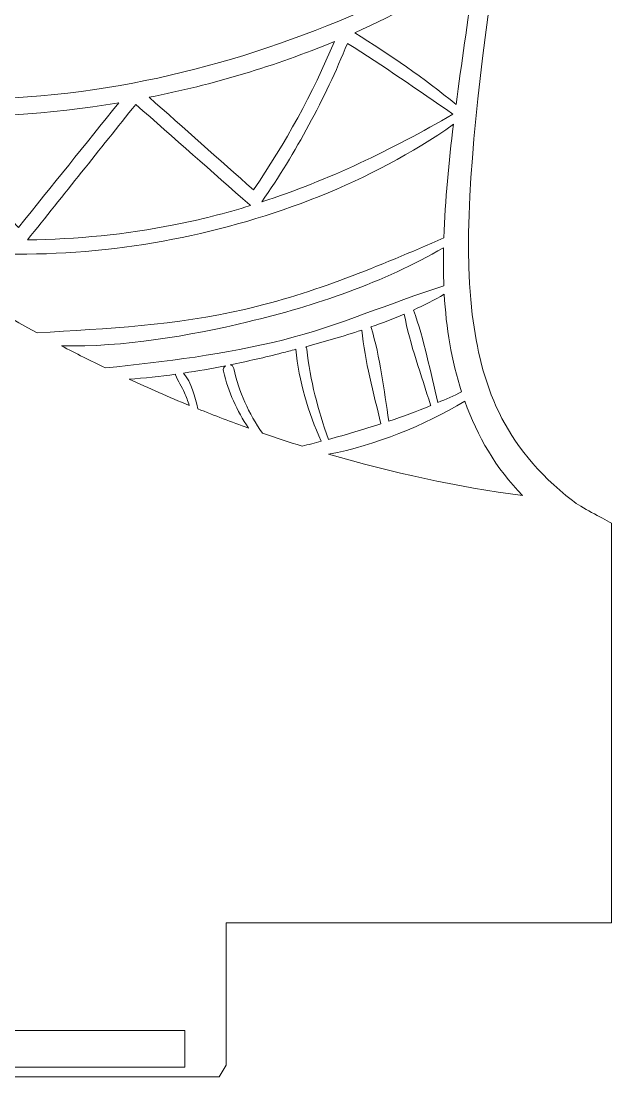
# Model space of a CAD drawing. Header units: millimetres. Extents: x -53 to 48, y -64 to 71.
# Drawn here: x 28.05 to 48.14, y -64.1 to -28.75 of the extents above; entities that cross this region are included whole.
import ezdxf

# ---------------------------------------------------------------- set-up
doc = ezdxf.new("R2010")
doc.units = ezdxf.units.MM
doc.header["$MEASUREMENT"] = 0
doc.layers.add('layer 1', color=7, linetype='Continuous')

msp = doc.modelspace()

# ---------------------------------------------------------------- linework, layer by layer
at = {"layer": 'layer 1', "color": 242, "lineweight": 9}
msp.add_open_spline([(46.5113, -44.8028), (44.1449, -42.9629), (43.4464, -40.8523), (43.1604, -38.5693), (43.1604, -38.5693), (42.4989, -33.2893), (44.6385, -24.0099), (44.8469, -18.4252), (44.8469, -18.4252), (45.1039, -11.5307), (43.901, -3.7187), (39.4432, 1.8081), (39.4432, 1.8081), (39.5064, 1.9143), (39.5792, 2.0392), (39.665, 2.1865), (39.665, 2.1865), (40.1189, 2.9646), (40.1592, 3.0901), (40.1806, 3.1572), (40.1806, 3.1572), (40.6076, 4.4876), (40.2937, 5.743), (39.8275, 6.7135), (39.8275, 6.7135), (40.3498, 6.6049), (40.8691, 6.549), (41.3689, 6.549), (41.3689, 6.549), (41.3689, 6.549), (41.3691, 6.549), (41.3691, 6.549), (41.3691, 6.549), (43.3521, 6.549), (44.9009, 7.425), (45.7298, 9.0158), (45.7298, 9.0158), (46.8792, 11.2248), (45.8813, 13.6782), (44.1247, 15.36), (44.1247, 15.36), (45.2006, 15.5268), (46.3294, 15.9521), (47.0629, 17.0059), (47.0629, 17.0059), (48.1361, 18.5466), (48.0475, 20.6787), (46.9249, 22.2401), (46.9249, 22.2401), (46.8881, 22.3555), (46.7631, 22.489), (46.4415, 22.811), (46.4415, 22.811), (46.4364, 22.816), (46.3458, 22.9065), (46.3057, 22.9463), (46.3057, 22.9463), (46.3057, 22.9463), (46.3035, 22.9441), (46.3035, 22.9441), (46.3035, 22.9441), (46.2988, 22.9484), (46.2942, 22.9528), (46.2895, 22.9571), (46.2895, 22.9571), (46.2895, 22.9571), (46.2923, 22.9599), (46.2923, 22.9599), (46.2923, 22.9599), (46.2923, 22.9599), (46.1222, 23.1297), (46.1222, 23.1297), (46.1222, 23.1297), (46.1222, 23.1297), (46.0902, 23.1297), (46.0902, 23.1297), (46.0902, 23.1297), (45.8821, 23.2995), (45.6581, 23.452), (45.4185, 23.587), (45.4185, 23.587), (46.7663, 24.4276), (47.697, 25.878), (47.2062, 27.5416), (47.2062, 27.5416), (46.7483, 29.0937), (45.2362, 30.1626), (43.6404, 30.6948), (43.6404, 30.6948), (44.2896, 31.2713), (44.7564, 32.0121), (44.9742, 32.8382), (44.9742, 32.8382), (45.2704, 33.9619), (45.0592, 35.1173), (44.3801, 36.0915), (44.3801, 36.0915), (43.6641, 37.1181), (42.576, 37.6384), (41.1457, 37.6384), (41.1457, 37.6384), (40.8816, 37.6384), (40.6048, 37.6202), (40.3164, 37.5838), (40.3164, 37.5838), (41.1372, 39.2085), (40.8861, 41.071), (39.5499, 42.387), (39.5499, 42.387), (38.6922, 43.2319), (37.6, 43.6784), (36.391, 43.6784), (36.391, 43.6784), (35.5846, 43.6784), (34.761, 43.4686), (34.0098, 43.0835), (34.0098, 43.0835), (34.1088, 44.5885), (33.5462, 45.9056), (32.4601, 46.7205), (32.4601, 46.7205), (35.0399, 47.9531), (37.2806, 50.8837), (39.1334, 55.4559), (39.1334, 55.4559), (40.534, 58.9116), (41.0472, 62.3112), (41.0214, 65.9987), (41.0214, 65.9987), (40.9842, 71.2974), (37.6164, 66.7613), (35.8871, 65.2362), (35.8871, 65.2362), (35.3505, 64.7635), (34.7337, 64.311), (34.053, 63.8913), (34.053, 63.8913), (32.468, 62.9082), (30.6573, 62.2149), (29.0957, 61.6663), (29.0957, 61.6663), (26.0041, 60.5825), (22.8255, 59.7773), (19.6893, 58.8369), (19.6893, 58.8369), (19.6893, 58.8369), (19.6102, 58.8132), (19.6102, 58.8132), (19.6102, 58.8132), (14.9798, 57.4252), (10.2097, 55.9958), (6.496, 52.8804), (6.496, 52.8804), (4.8597, 61.2468), (-6.5159, 65.8151), (-14.2629, 54.9265), (-14.2629, 54.9265), (-14.4116, 55.0319), (-14.5921, 55.1544), (-14.8221, 55.28), (-14.8221, 55.28), (-15.815, 55.8298), (-16.9245, 56.335), (-18.3143, 56.8696), (-18.3143, 56.8696), (-20.191, 57.5916), (-22.1444, 58.1671), (-24.0334, 58.724), (-24.0334, 58.724), (-24.4908, 58.8588), (-24.9489, 58.9936), (-25.4068, 59.131), (-25.4068, 59.131), (-26.3173, 59.4037), (-27.2475, 59.6682), (-28.147, 59.924), (-28.147, 59.924), (-30.1278, 60.4874), (-32.176, 61.0698), (-34.1396, 61.7773), (-34.1396, 61.7773), (-35.6789, 62.3319), (-37.3079, 62.972), (-38.7904, 63.8919), (-38.7904, 63.8919), (-40.8923, 65.1888), (-42.4005, 67.6015), (-43.6613, 68.4086), (-43.6613, 68.4086), (-43.7766, 68.4823), (-43.9142, 68.5181), (-44.082, 68.5181), (-44.082, 68.5181), (-47.7806, 68.5181), (-44.8198, 57.9196), (-44.044, 55.8968), (-44.044, 55.8968), (-42.1937, 51.0735), (-39.8955, 47.9944), (-37.1989, 46.7185), (-37.1989, 46.7185), (-38.2829, 45.9032), (-38.8449, 44.5873), (-38.7459, 43.0835), (-38.7459, 43.0835), (-39.4975, 43.4686), (-40.3209, 43.6784), (-41.1277, 43.6784), (-41.1277, 43.6784), (-42.3366, 43.6784), (-43.4294, 43.2316), (-44.2869, 42.3863), (-44.2869, 42.3863), (-45.6227, 41.0704), (-45.8735, 39.2081), (-45.0525, 37.5834), (-45.0525, 37.5834), (-45.3415, 37.6198), (-45.6187, 37.6382), (-45.883, 37.6382), (-45.883, 37.6382), (-47.3127, 37.6382), (-48.4006, 37.1179), (-49.1163, 36.0915), (-49.1163, 36.0915), (-49.7958, 35.1173), (-50.0067, 33.9621), (-49.7107, 32.8382), (-49.7107, 32.8382), (-49.4933, 32.013), (-49.0271, 31.2729), (-48.3789, 30.6966), (-48.3789, 30.6966), (-49.7584, 30.2409), (-51.1438, 29.3648), (-51.7828, 27.9683), (-51.7828, 27.9683), (-52.1671, 27.1287), (-52.173, 26.2454), (-51.8, 25.4137), (-51.8, 25.4137), (-51.4777, 24.6943), (-50.8787, 24.0472), (-50.1317, 23.5787), (-50.1317, 23.5787), (-50.9224, 23.1171), (-51.5801, 22.4475), (-52.0154, 21.6405), (-52.0154, 21.6405), (-52.6078, 20.5419), (-52.7252, 19.2937), (-52.346, 18.1263), (-52.346, 18.1263), (-51.851, 16.6027), (-50.6769, 15.6802), (-48.848, 15.3726), (-48.848, 15.3726), (-50.6128, 13.6903), (-51.6183, 11.23), (-50.4659, 9.0152), (-50.4659, 9.0152), (-49.637, 7.4246), (-48.0893, 6.5484), (-46.1076, 6.5484), (-46.1076, 6.5484), (-45.6074, 6.5484), (-45.0879, 6.6045), (-44.5654, 6.7131), (-44.5654, 6.7131), (-45.0725, 5.6533), (-45.2374, 4.5756), (-45.0298, 3.5832), (-45.0298, 3.5832), (-44.8949, 2.9379), (-44.597, 2.3087), (-44.164, 1.7516), (-44.164, 1.7516), (-44.2865, 1.6272), (-44.4164, 1.5124), (-44.5219, 1.3718), (-44.5219, 1.3718), (-48.8126, -4.3505), (-49.8334, -11.3066), (-49.5749, -18.4311), (-49.5749, -18.4311), (-49.3707, -23.9339), (-47.2759, -33.5203), (-47.892, -38.5346), (-47.892, -38.5346), (-48.1741, -40.8347), (-48.8706, -42.9599), (-51.2476, -44.8028), (-51.2476, -44.8028), (-51.5477, -45.0355), (-52.5644, -45.5596), (-52.5644, -45.5596), (-52.5644, -45.5596), (-52.5644, -45.5596), (-52.5644, -58.9343), (-52.5644, -58.9343), (-52.5644, -58.9343), (-52.5644, -58.9343), (-46.9124, -58.9343), (-46.9124, -58.9343), (-46.9124, -58.9343), (-46.9124, -58.9343), (-39.658, -58.9343), (-39.658, -58.9343), (-39.658, -58.9343), (-39.658, -58.9343), (-39.658, -63.8225), (-39.658, -63.8225), (-39.658, -63.8225), (-39.658, -63.8225), (-39.5016, -64.0969), (-39.5016, -64.0969), (-39.5016, -64.0969), (-39.5016, -64.0969), (34.6881, -64.0969), (34.6881, -64.0969), (34.6881, -64.0969), (34.6881, -64.0969), (34.913, -63.7023), (34.913, -63.7023), (34.913, -63.7023), (34.913, -63.7023), (34.913, -58.9343), (34.913, -58.9343), (34.913, -58.9343), (34.913, -58.9343), (41.6615, -58.9343), (41.6615, -58.9343), (41.6615, -58.9343), (41.6615, -58.9343), (41.7214, -58.9343), (41.7214, -58.9343), (41.7214, -58.9343), (41.7214, -58.9343), (47.8196, -58.9343), (47.8196, -58.9343), (47.8196, -58.9343), (47.8196, -58.9343), (47.8196, -45.5596), (47.8196, -45.5596), (47.8196, -45.5596), (47.4925, -45.3704), (46.8096, -45.0347), (46.5113, -44.8028)], degree=3, knots=[0, 0, 0, 0, 0.0113636, 0.0113636, 0.0113636, 0.0113636, 0.0227273, 0.0227273, 0.0227273, 0.0227273, 0.0340909, 0.0340909, 0.0340909, 0.0340909, 0.0454545, 0.0454545, 0.0454545, 0.0454545, 0.0568182, 0.0568182, 0.0568182, 0.0568182, 0.0681818, 0.0681818, 0.0681818, 0.0681818, 0.0795455, 0.0795455, 0.0795455, 0.0795455, 0.0909091, 0.0909091, 0.0909091, 0.0909091, 0.1022727, 0.1022727, 0.1022727, 0.1022727, 0.1136364, 0.1136364, 0.1136364, 0.1136364, 0.125, 0.125, 0.125, 0.125, 0.1363636, 0.1363636, 0.1363636, 0.1363636, 0.1477273, 0.1477273, 0.1477273, 0.1477273, 0.1590909, 0.1590909, 0.1590909, 0.1590909, 0.1704545, 0.1704545, 0.1704545, 0.1704545, 0.1818182, 0.1818182, 0.1818182, 0.1818182, 0.1931818, 0.1931818, 0.1931818, 0.1931818, 0.2045455, 0.2045455, 0.2045455, 0.2045455, 0.2159091, 0.2159091, 0.2159091, 0.2159091, 0.2272727, 0.2272727, 0.2272727, 0.2272727, 0.2386364, 0.2386364, 0.2386364, 0.2386364, 0.25, 0.25, 0.25, 0.25, 0.2613636, 0.2613636, 0.2613636, 0.2613636, 0.2727273, 0.2727273, 0.2727273, 0.2727273, 0.2840909, 0.2840909, 0.2840909, 0.2840909, 0.2954545, 0.2954545, 0.2954545, 0.2954545, 0.3068182, 0.3068182, 0.3068182, 0.3068182, 0.3181818, 0.3181818, 0.3181818, 0.3181818, 0.3295455, 0.3295455, 0.3295455, 0.3295455, 0.3409091, 0.3409091, 0.3409091, 0.3409091, 0.3522727, 0.3522727, 0.3522727, 0.3522727, 0.3636364, 0.3636364, 0.3636364, 0.3636364, 0.375, 0.375, 0.375, 0.375, 0.3863636, 0.3863636, 0.3863636, 0.3863636, 0.3977273, 0.3977273, 0.3977273, 0.3977273, 0.4090909, 0.4090909, 0.4090909, 0.4090909, 0.4204545, 0.4204545, 0.4204545, 0.4204545, 0.4318182, 0.4318182, 0.4318182, 0.4318182, 0.4431818, 0.4431818, 0.4431818, 0.4431818, 0.4545455, 0.4545455, 0.4545455, 0.4545455, 0.4659091, 0.4659091, 0.4659091, 0.4659091, 0.4772727, 0.4772727, 0.4772727, 0.4772727, 0.4886364, 0.4886364, 0.4886364, 0.4886364, 0.5, 0.5, 0.5, 0.5, 0.5113636, 0.5113636, 0.5113636, 0.5113636, 0.5227273, 0.5227273, 0.5227273, 0.5227273, 0.5340909, 0.5340909, 0.5340909, 0.5340909, 0.5454545, 0.5454545, 0.5454545, 0.5454545, 0.5568182, 0.5568182, 0.5568182, 0.5568182, 0.5681818, 0.5681818, 0.5681818, 0.5681818, 0.5795455, 0.5795455, 0.5795455, 0.5795455, 0.5909091, 0.5909091, 0.5909091, 0.5909091, 0.6022727, 0.6022727, 0.6022727, 0.6022727, 0.6136364, 0.6136364, 0.6136364, 0.6136364, 0.625, 0.625, 0.625, 0.625, 0.6363636, 0.6363636, 0.6363636, 0.6363636, 0.6477273, 0.6477273, 0.6477273, 0.6477273, 0.6590909, 0.6590909, 0.6590909, 0.6590909, 0.6704545, 0.6704545, 0.6704545, 0.6704545, 0.6818182, 0.6818182, 0.6818182, 0.6818182, 0.6931818, 0.6931818, 0.6931818, 0.6931818, 0.7045455, 0.7045455, 0.7045455, 0.7045455, 0.7159091, 0.7159091, 0.7159091, 0.7159091, 0.7272727, 0.7272727, 0.7272727, 0.7272727, 0.7386364, 0.7386364, 0.7386364, 0.7386364, 0.75, 0.75, 0.75, 0.75, 0.7613636, 0.7613636, 0.7613636, 0.7613636, 0.7727273, 0.7727273, 0.7727273, 0.7727273, 0.7840909, 0.7840909, 0.7840909, 0.7840909, 0.7954545, 0.7954545, 0.7954545, 0.7954545, 0.8068182, 0.8068182, 0.8068182, 0.8068182, 0.8181818, 0.8181818, 0.8181818, 0.8181818, 0.8295455, 0.8295455, 0.8295455, 0.8295455, 0.8409091, 0.8409091, 0.8409091, 0.8409091, 0.8522727, 0.8522727, 0.8522727, 0.8522727, 0.8636364, 0.8636364, 0.8636364, 0.8636364, 0.875, 0.875, 0.875, 0.875, 0.8863636, 0.8863636, 0.8863636, 0.8863636, 0.8977273, 0.8977273, 0.8977273, 0.8977273, 0.9090909, 0.9090909, 0.9090909, 0.9090909, 0.9204545, 0.9204545, 0.9204545, 0.9204545, 0.9318182, 0.9318182, 0.9318182, 0.9318182, 0.9431818, 0.9431818, 0.9431818, 0.9431818, 0.9545455, 0.9545455, 0.9545455, 0.9545455, 0.9659091, 0.9659091, 0.9659091, 0.9659091, 0.9772727, 0.9772727, 0.9772727, 0.9772727, 1, 1, 1, 1], dxfattribs=at)
at = {"layer": 'layer 1', "color": 7, "lineweight": 18}
for points, knots in [([(43.7174, -22.6302), (43.5964, -23.935), (43.4499, -25.236), (43.2916, -26.5291), (43.2916, -26.5291), (39.2695, -28.7288), (35.0814, -30.3636), (30.5145, -31.0356), (30.5145, -31.0356), (25.7091, -31.7427), (20.9742, -31.3149), (16.2841, -30.139), (16.2841, -30.139), (16.1863, -30.1135), (16.1102, -30.1528), (16.0653, -30.2132), (16.0653, -30.2132), (14.7565, -28.9904), (13.5512, -27.668), (12.5902, -26.199), (12.5902, -26.199), (13.6665, -26.5663), (14.9226, -26.6738), (15.6804, -25.8552), (15.6804, -25.8552), (15.8152, -26.7128), (16.2626, -27.4804), (17.2509, -27.5878), (17.2509, -27.5878), (18.3546, -27.707), (19.1418, -26.9277), (19.5969, -26.0232), (19.5969, -26.0232), (20.1166, -27.0214), (20.853, -27.9005), (22.0876, -27.7578), (22.0876, -27.7578), (23.0798, -27.6427), (24.2715, -27.2714), (24.7286, -26.3552), (24.7286, -26.3552), (26.012, -27.9766), (28.6704, -27.5937), (29.3014, -25.5974), (29.3014, -25.5974), (30.6276, -27.2851), (33.1946, -26.8943), (33.9486, -24.9235), (33.9486, -24.9235), (34.5696, -25.5428), (35.4525, -25.869), (36.3296, -25.5428), (36.3296, -25.5428), (37.1579, -25.234), (37.6717, -24.3745), (37.5642, -23.5307), (37.5642, -23.5307), (38.0642, -24.1869), (39.0352, -24.4312), (39.8244, -24.144), (39.8244, -24.144), (40.7384, -23.81), (41.2093, -22.9115), (41.2581, -21.9934), (41.2581, -21.9934), (41.9281, -22.6986), (42.9205, -23.0991), (43.7174, -22.6302)], [0, 0, 0, 0, 0.0555556, 0.0555556, 0.0555556, 0.0555556, 0.1111111, 0.1111111, 0.1111111, 0.1111111, 0.1666667, 0.1666667, 0.1666667, 0.1666667, 0.2222222, 0.2222222, 0.2222222, 0.2222222, 0.2777778, 0.2777778, 0.2777778, 0.2777778, 0.3333333, 0.3333333, 0.3333333, 0.3333333, 0.3888889, 0.3888889, 0.3888889, 0.3888889, 0.4444444, 0.4444444, 0.4444444, 0.4444444, 0.5, 0.5, 0.5, 0.5, 0.5555556, 0.5555556, 0.5555556, 0.5555556, 0.6111111, 0.6111111, 0.6111111, 0.6111111, 0.6666667, 0.6666667, 0.6666667, 0.6666667, 0.7222222, 0.7222222, 0.7222222, 0.7222222, 0.7777778, 0.7777778, 0.7777778, 0.7777778, 0.8333333, 0.8333333, 0.8333333, 0.8333333, 0.8888889, 0.8888889, 0.8888889, 0.8888889, 1, 1, 1, 1]), ([(42.5102, -31.8619), (40.4572, -33.0593), (38.3435, -34.0731), (36.1089, -34.7998), (36.1089, -34.7998), (37.2615, -33.1356), (38.2147, -31.3636), (38.9804, -29.4904), (38.9804, -29.4904), (40.1836, -30.2444), (41.3401, -31.0551), (42.5102, -31.8619)], [0, 0, 0, 0, 0.25, 0.25, 0.25, 0.25, 0.5, 0.5, 0.5, 0.5, 1, 1, 1, 1]), ([(35.7339, -34.9208), (34.8959, -35.1787), (34.0424, -35.3974), (33.1671, -35.5694), (33.1671, -35.5694), (31.5537, -35.8877), (29.911, -36.0539), (28.2661, -36.0715), (28.2661, -36.0715), (29.4732, -34.5595), (30.6824, -33.0476), (31.8896, -31.5356), (31.8896, -31.5356), (33.1633, -32.6589), (34.4368, -33.7801), (35.7104, -34.9033), (35.7104, -34.9033), (35.7183, -34.9091), (35.726, -34.915), (35.7339, -34.9208)], [0, 0, 0, 0, 0.1666667, 0.1666667, 0.1666667, 0.1666667, 0.3333333, 0.3333333, 0.3333333, 0.3333333, 0.5, 0.5, 0.5, 0.5, 0.6666667, 0.6666667, 0.6666667, 0.6666667, 1, 1, 1, 1]), ([(42.5297, -32.2018), (42.3715, -33.4655), (42.2484, -34.7353), (42.2094, -35.9991), (42.2094, -35.9991), (40.0255, -36.9621), (37.8631, -37.8549), (35.5327, -38.3999), (35.5327, -38.3999), (33.2179, -38.941), (30.9403, -39.0367), (28.5885, -39.185), (28.5885, -39.185), (26.9417, -38.2904), (25.342, -37.3098), (23.7889, -36.2589), (23.7889, -36.2589), (25.1388, -36.5167), (26.6037, -36.5443), (27.9106, -36.5481), (27.9106, -36.5481), (29.6628, -36.554), (31.413, -36.384), (33.1321, -36.0499), (33.1321, -36.0499), (36.4391, -35.4053), (39.7598, -34.1572), (42.5297, -32.2018)], [0, 0, 0, 0, 0.125, 0.125, 0.125, 0.125, 0.25, 0.25, 0.25, 0.25, 0.375, 0.375, 0.375, 0.375, 0.5, 0.5, 0.5, 0.5, 0.625, 0.625, 0.625, 0.625, 0.75, 0.75, 0.75, 0.75, 1, 1, 1, 1]), ([(42.2035, -37.4661), (42.2035, -37.5131), (42.2073, -37.5619), (42.2094, -37.6088), (42.2094, -37.6088), (40.4104, -38.179), (38.6893, -38.9488), (36.8454, -39.4136), (36.8454, -39.4136), (34.8723, -39.9119), (32.8917, -40.1482), (30.8739, -40.3591), (30.8739, -40.3591), (30.3797, -40.1207), (29.8894, -39.8747), (29.403, -39.6207), (29.403, -39.6207), (31.4834, -39.6618), (33.6614, -39.2906), (35.646, -38.8159), (35.646, -38.8159), (37.9001, -38.2768), (40.1837, -37.4973), (42.1997, -36.3351), (42.1997, -36.3351), (42.1938, -36.7122), (42.1917, -37.0891), (42.2035, -37.4661)], [0, 0, 0, 0, 0.125, 0.125, 0.125, 0.125, 0.25, 0.25, 0.25, 0.25, 0.375, 0.375, 0.375, 0.375, 0.5, 0.5, 0.5, 0.5, 0.625, 0.625, 0.625, 0.625, 0.75, 0.75, 0.75, 0.75, 1, 1, 1, 1]), ([(42.8032, -41.1619), (42.5375, -41.2888), (42.2718, -41.4062), (42.0063, -41.5195), (42.0063, -41.5195), (41.7524, -40.5016), (41.5589, -39.4058), (41.1857, -38.4193), (41.1857, -38.4193), (41.5413, -38.2593), (41.8889, -38.0855), (42.221, -37.894), (42.221, -37.894), (42.2817, -39.0054), (42.4632, -40.1149), (42.8032, -41.1619)], [0, 0, 0, 0, 0.2, 0.2, 0.2, 0.2, 0.4, 0.4, 0.4, 0.4, 0.6, 0.6, 0.6, 0.6, 1, 1, 1, 1]), ([(41.7562, -41.5956), (41.76, -41.6035), (41.7641, -41.6112), (41.77, -41.6191), (41.77, -41.6191), (41.3029, -41.8105), (40.836, -41.9843), (40.3633, -42.1444), (40.3633, -42.1444), (40.2071, -41.0994), (40.0703, -40.0036), (39.7735, -38.9995), (39.7735, -38.9995), (39.7716, -38.9936), (39.7676, -38.9918), (39.7657, -38.9859), (39.7657, -38.9859), (40.1445, -38.855), (40.5157, -38.7105), (40.881, -38.5541), (40.881, -38.5541), (41.0685, -39.5776), (41.4593, -40.6052), (41.7562, -41.5956)], [0, 0, 0, 0, 0.1428571, 0.1428571, 0.1428571, 0.1428571, 0.2857143, 0.2857143, 0.2857143, 0.2857143, 0.4285714, 0.4285714, 0.4285714, 0.4285714, 0.5714286, 0.5714286, 0.5714286, 0.5714286, 0.7142857, 0.7142857, 0.7142857, 0.7142857, 1, 1, 1, 1]), ([(39.4571, -39.0933), (39.5665, -40.1383), (39.8517, -41.2049), (40.0997, -42.2324), (40.0997, -42.2324), (39.5234, -42.4199), (38.9394, -42.5899), (38.3417, -42.75), (38.3417, -42.75), (37.9802, -41.7655), (37.7439, -40.7772), (37.6149, -39.736), (37.6149, -39.736), (37.6111, -39.7008), (37.5974, -39.6735), (37.5799, -39.648), (37.5799, -39.648), (38.201, -39.4821), (38.832, -39.3003), (39.4571, -39.0933)], [0, 0, 0, 0, 0.1666667, 0.1666667, 0.1666667, 0.1666667, 0.3333333, 0.3333333, 0.3333333, 0.3333333, 0.5, 0.5, 0.5, 0.5, 0.6666667, 0.6666667, 0.6666667, 0.6666667, 1, 1, 1, 1]), ([(38.1014, -42.8145), (37.8885, -42.8691), (37.6756, -42.924), (37.4587, -42.9786), (37.4587, -42.9786), (37.0153, -42.8398), (36.5737, -42.6935), (36.1362, -42.5411), (36.1362, -42.5411), (35.6674, -41.8867), (35.3432, -41.1639), (35.1694, -40.3767), (35.1694, -40.3767), (35.1538, -40.3044), (35.1068, -40.2674), (35.0502, -40.2557), (35.0502, -40.2557), (35.6362, -40.1365), (36.2164, -40.0017), (36.7848, -39.857), (36.7848, -39.857), (36.9372, -39.818), (37.0914, -39.7771), (37.2478, -39.736), (37.2478, -39.736), (37.3571, -40.8045), (37.6522, -41.8398), (38.1014, -42.8145)], [0, 0, 0, 0, 0.125, 0.125, 0.125, 0.125, 0.25, 0.25, 0.25, 0.25, 0.375, 0.375, 0.375, 0.375, 0.5, 0.5, 0.5, 0.5, 0.625, 0.625, 0.625, 0.625, 0.75, 0.75, 0.75, 0.75, 1, 1, 1, 1]), ([(34.8256, -40.4705), (34.9935, -41.1619), (35.2768, -41.7949), (35.6656, -42.3751), (35.6656, -42.3751), (35.0951, -42.1699), (34.5287, -41.9511), (33.9661, -41.7265), (33.9661, -41.7265), (33.8821, -41.3222), (33.7474, -40.8495), (33.4935, -40.5292), (33.4935, -40.5292), (33.9621, -40.4607), (34.4289, -40.3806), (34.8919, -40.2888), (34.8919, -40.2888), (34.8393, -40.326), (34.806, -40.3903), (34.8256, -40.4705)], [0, 0, 0, 0, 0.1666667, 0.1666667, 0.1666667, 0.1666667, 0.3333333, 0.3333333, 0.3333333, 0.3333333, 0.5, 0.5, 0.5, 0.5, 0.6666667, 0.6666667, 0.6666667, 0.6666667, 1, 1, 1, 1]), ([(33.5246, -41.1932), (33.5851, -41.33), (33.6359, -41.4706), (33.679, -41.6131), (33.679, -41.6131), (33.0011, -41.3358), (32.3291, -41.0428), (31.6649, -40.7361), (31.6649, -40.7361), (32.1826, -40.6991), (32.7022, -40.6424), (33.2198, -40.5701), (33.2198, -40.5701), (33.2198, -40.5778), (33.2198, -40.5857), (33.2237, -40.5936), (33.2237, -40.5936), (33.3, -40.8024), (33.4328, -40.988), (33.5246, -41.1932)], [0, 0, 0, 0, 0.1666667, 0.1666667, 0.1666667, 0.1666667, 0.3333333, 0.3333333, 0.3333333, 0.3333333, 0.5, 0.5, 0.5, 0.5, 0.6666667, 0.6666667, 0.6666667, 0.6666667, 1, 1, 1, 1]), ([(42.9087, -41.4764), (43.3286, -42.6427), (43.9557, -43.7229), (44.8465, -44.6351), (44.8465, -44.6351), (42.6468, -44.3382), (40.4747, -43.8694), (38.3474, -43.2481), (38.3474, -43.2481), (39.9394, -42.9454), (41.5217, -42.295), (42.9087, -41.4764)], [0, 0, 0, 0, 0.25, 0.25, 0.25, 0.25, 0.5, 0.5, 0.5, 0.5, 1, 1, 1, 1])]:
    msp.add_open_spline(points, degree=3, knots=knots, dxfattribs=at)
at = {"layer": 'layer 1', "color": 250, "lineweight": 18}
for points, knots in [([(43.7174, -22.6302), (43.5964, -23.935), (43.4499, -25.236), (43.2916, -26.5291), (43.2916, -26.5291), (39.2695, -28.7288), (35.0814, -30.3636), (30.5145, -31.0356), (30.5145, -31.0356), (25.7091, -31.7427), (20.9742, -31.3149), (16.2841, -30.139), (16.2841, -30.139), (16.1863, -30.1135), (16.1102, -30.1528), (16.0653, -30.2132), (16.0653, -30.2132), (14.7565, -28.9904), (13.5512, -27.668), (12.5902, -26.199), (12.5902, -26.199), (13.6665, -26.5663), (14.9226, -26.6738), (15.6804, -25.8552), (15.6804, -25.8552), (15.8152, -26.7128), (16.2626, -27.4804), (17.2509, -27.5878), (17.2509, -27.5878), (18.3546, -27.707), (19.1418, -26.9277), (19.5969, -26.0232), (19.5969, -26.0232), (20.1166, -27.0214), (20.853, -27.9005), (22.0876, -27.7578), (22.0876, -27.7578), (23.0798, -27.6427), (24.2715, -27.2714), (24.7286, -26.3552), (24.7286, -26.3552), (26.012, -27.9766), (28.6704, -27.5937), (29.3014, -25.5974), (29.3014, -25.5974), (30.6276, -27.2851), (33.1946, -26.8943), (33.9486, -24.9235), (33.9486, -24.9235), (34.5696, -25.5428), (35.4525, -25.869), (36.3296, -25.5428), (36.3296, -25.5428), (37.1579, -25.234), (37.6717, -24.3745), (37.5642, -23.5307), (37.5642, -23.5307), (38.0642, -24.1869), (39.0352, -24.4312), (39.8244, -24.144), (39.8244, -24.144), (40.7384, -23.81), (41.2093, -22.9115), (41.2581, -21.9934), (41.2581, -21.9934), (41.9281, -22.6986), (42.9205, -23.0991), (43.7174, -22.6302)], [0, 0, 0, 0, 0.0555556, 0.0555556, 0.0555556, 0.0555556, 0.1111111, 0.1111111, 0.1111111, 0.1111111, 0.1666667, 0.1666667, 0.1666667, 0.1666667, 0.2222222, 0.2222222, 0.2222222, 0.2222222, 0.2777778, 0.2777778, 0.2777778, 0.2777778, 0.3333333, 0.3333333, 0.3333333, 0.3333333, 0.3888889, 0.3888889, 0.3888889, 0.3888889, 0.4444444, 0.4444444, 0.4444444, 0.4444444, 0.5, 0.5, 0.5, 0.5, 0.5555556, 0.5555556, 0.5555556, 0.5555556, 0.6111111, 0.6111111, 0.6111111, 0.6111111, 0.6666667, 0.6666667, 0.6666667, 0.6666667, 0.7222222, 0.7222222, 0.7222222, 0.7222222, 0.7777778, 0.7777778, 0.7777778, 0.7777778, 0.8333333, 0.8333333, 0.8333333, 0.8333333, 0.8888889, 0.8888889, 0.8888889, 0.8888889, 1, 1, 1, 1]), ([(42.5102, -31.8619), (40.4572, -33.0593), (38.3435, -34.0731), (36.1089, -34.7998), (36.1089, -34.7998), (37.2615, -33.1356), (38.2147, -31.3636), (38.9804, -29.4904), (38.9804, -29.4904), (40.1836, -30.2444), (41.3401, -31.0551), (42.5102, -31.8619)], [0, 0, 0, 0, 0.25, 0.25, 0.25, 0.25, 0.5, 0.5, 0.5, 0.5, 1, 1, 1, 1]), ([(35.7339, -34.9208), (34.8959, -35.1787), (34.0424, -35.3974), (33.1671, -35.5694), (33.1671, -35.5694), (31.5537, -35.8877), (29.911, -36.0539), (28.2661, -36.0715), (28.2661, -36.0715), (29.4732, -34.5595), (30.6824, -33.0476), (31.8896, -31.5356), (31.8896, -31.5356), (33.1633, -32.6589), (34.4368, -33.7801), (35.7104, -34.9033), (35.7104, -34.9033), (35.7183, -34.9091), (35.726, -34.915), (35.7339, -34.9208)], [0, 0, 0, 0, 0.1666667, 0.1666667, 0.1666667, 0.1666667, 0.3333333, 0.3333333, 0.3333333, 0.3333333, 0.5, 0.5, 0.5, 0.5, 0.6666667, 0.6666667, 0.6666667, 0.6666667, 1, 1, 1, 1]), ([(42.5297, -32.2018), (42.3715, -33.4655), (42.2484, -34.7353), (42.2094, -35.9991), (42.2094, -35.9991), (40.0255, -36.9621), (37.8631, -37.8549), (35.5327, -38.3999), (35.5327, -38.3999), (33.2179, -38.941), (30.9403, -39.0367), (28.5885, -39.185), (28.5885, -39.185), (26.9417, -38.2904), (25.342, -37.3098), (23.7889, -36.2589), (23.7889, -36.2589), (25.1388, -36.5167), (26.6037, -36.5443), (27.9106, -36.5481), (27.9106, -36.5481), (29.6628, -36.554), (31.413, -36.384), (33.1321, -36.0499), (33.1321, -36.0499), (36.4391, -35.4053), (39.7598, -34.1572), (42.5297, -32.2018)], [0, 0, 0, 0, 0.125, 0.125, 0.125, 0.125, 0.25, 0.25, 0.25, 0.25, 0.375, 0.375, 0.375, 0.375, 0.5, 0.5, 0.5, 0.5, 0.625, 0.625, 0.625, 0.625, 0.75, 0.75, 0.75, 0.75, 1, 1, 1, 1]), ([(42.2035, -37.4661), (42.2035, -37.5131), (42.2073, -37.5619), (42.2094, -37.6088), (42.2094, -37.6088), (40.4104, -38.179), (38.6893, -38.9488), (36.8454, -39.4136), (36.8454, -39.4136), (34.8723, -39.9119), (32.8917, -40.1482), (30.8739, -40.3591), (30.8739, -40.3591), (30.3797, -40.1207), (29.8894, -39.8747), (29.403, -39.6207), (29.403, -39.6207), (31.4834, -39.6618), (33.6614, -39.2906), (35.646, -38.8159), (35.646, -38.8159), (37.9001, -38.2768), (40.1837, -37.4973), (42.1997, -36.3351), (42.1997, -36.3351), (42.1938, -36.7122), (42.1917, -37.0891), (42.2035, -37.4661)], [0, 0, 0, 0, 0.125, 0.125, 0.125, 0.125, 0.25, 0.25, 0.25, 0.25, 0.375, 0.375, 0.375, 0.375, 0.5, 0.5, 0.5, 0.5, 0.625, 0.625, 0.625, 0.625, 0.75, 0.75, 0.75, 0.75, 1, 1, 1, 1]), ([(42.8032, -41.1619), (42.5375, -41.2888), (42.2718, -41.4062), (42.0063, -41.5195), (42.0063, -41.5195), (41.7524, -40.5016), (41.5589, -39.4058), (41.1857, -38.4193), (41.1857, -38.4193), (41.5413, -38.2593), (41.8889, -38.0855), (42.221, -37.894), (42.221, -37.894), (42.2817, -39.0054), (42.4632, -40.1149), (42.8032, -41.1619)], [0, 0, 0, 0, 0.2, 0.2, 0.2, 0.2, 0.4, 0.4, 0.4, 0.4, 0.6, 0.6, 0.6, 0.6, 1, 1, 1, 1]), ([(41.7562, -41.5956), (41.76, -41.6035), (41.7641, -41.6112), (41.77, -41.6191), (41.77, -41.6191), (41.3029, -41.8105), (40.836, -41.9843), (40.3633, -42.1444), (40.3633, -42.1444), (40.2071, -41.0994), (40.0703, -40.0036), (39.7735, -38.9995), (39.7735, -38.9995), (39.7716, -38.9936), (39.7676, -38.9918), (39.7657, -38.9859), (39.7657, -38.9859), (40.1445, -38.855), (40.5157, -38.7105), (40.881, -38.5541), (40.881, -38.5541), (41.0685, -39.5776), (41.4593, -40.6052), (41.7562, -41.5956)], [0, 0, 0, 0, 0.1428571, 0.1428571, 0.1428571, 0.1428571, 0.2857143, 0.2857143, 0.2857143, 0.2857143, 0.4285714, 0.4285714, 0.4285714, 0.4285714, 0.5714286, 0.5714286, 0.5714286, 0.5714286, 0.7142857, 0.7142857, 0.7142857, 0.7142857, 1, 1, 1, 1]), ([(39.4571, -39.0933), (39.5665, -40.1383), (39.8517, -41.2049), (40.0997, -42.2324), (40.0997, -42.2324), (39.5234, -42.4199), (38.9394, -42.5899), (38.3417, -42.75), (38.3417, -42.75), (37.9802, -41.7655), (37.7439, -40.7772), (37.6149, -39.736), (37.6149, -39.736), (37.6111, -39.7008), (37.5974, -39.6735), (37.5799, -39.648), (37.5799, -39.648), (38.201, -39.4821), (38.832, -39.3003), (39.4571, -39.0933)], [0, 0, 0, 0, 0.1666667, 0.1666667, 0.1666667, 0.1666667, 0.3333333, 0.3333333, 0.3333333, 0.3333333, 0.5, 0.5, 0.5, 0.5, 0.6666667, 0.6666667, 0.6666667, 0.6666667, 1, 1, 1, 1]), ([(38.1014, -42.8145), (37.8885, -42.8691), (37.6756, -42.924), (37.4587, -42.9786), (37.4587, -42.9786), (37.0153, -42.8398), (36.5737, -42.6935), (36.1362, -42.5411), (36.1362, -42.5411), (35.6674, -41.8867), (35.3432, -41.1639), (35.1694, -40.3767), (35.1694, -40.3767), (35.1538, -40.3044), (35.1068, -40.2674), (35.0502, -40.2557), (35.0502, -40.2557), (35.6362, -40.1365), (36.2164, -40.0017), (36.7848, -39.857), (36.7848, -39.857), (36.9372, -39.818), (37.0914, -39.7771), (37.2478, -39.736), (37.2478, -39.736), (37.3571, -40.8045), (37.6522, -41.8398), (38.1014, -42.8145)], [0, 0, 0, 0, 0.125, 0.125, 0.125, 0.125, 0.25, 0.25, 0.25, 0.25, 0.375, 0.375, 0.375, 0.375, 0.5, 0.5, 0.5, 0.5, 0.625, 0.625, 0.625, 0.625, 0.75, 0.75, 0.75, 0.75, 1, 1, 1, 1]), ([(34.8256, -40.4705), (34.9935, -41.1619), (35.2768, -41.7949), (35.6656, -42.3751), (35.6656, -42.3751), (35.0951, -42.1699), (34.5287, -41.9511), (33.9661, -41.7265), (33.9661, -41.7265), (33.8821, -41.3222), (33.7474, -40.8495), (33.4935, -40.5292), (33.4935, -40.5292), (33.9621, -40.4607), (34.4289, -40.3806), (34.8919, -40.2888), (34.8919, -40.2888), (34.8393, -40.326), (34.806, -40.3903), (34.8256, -40.4705)], [0, 0, 0, 0, 0.1666667, 0.1666667, 0.1666667, 0.1666667, 0.3333333, 0.3333333, 0.3333333, 0.3333333, 0.5, 0.5, 0.5, 0.5, 0.6666667, 0.6666667, 0.6666667, 0.6666667, 1, 1, 1, 1]), ([(33.5246, -41.1932), (33.5851, -41.33), (33.6359, -41.4706), (33.679, -41.6131), (33.679, -41.6131), (33.0011, -41.3358), (32.3291, -41.0428), (31.6649, -40.7361), (31.6649, -40.7361), (32.1826, -40.6991), (32.7022, -40.6424), (33.2198, -40.5701), (33.2198, -40.5701), (33.2198, -40.5778), (33.2198, -40.5857), (33.2237, -40.5936), (33.2237, -40.5936), (33.3, -40.8024), (33.4328, -40.988), (33.5246, -41.1932)], [0, 0, 0, 0, 0.1666667, 0.1666667, 0.1666667, 0.1666667, 0.3333333, 0.3333333, 0.3333333, 0.3333333, 0.5, 0.5, 0.5, 0.5, 0.6666667, 0.6666667, 0.6666667, 0.6666667, 1, 1, 1, 1]), ([(42.9087, -41.4764), (43.3286, -42.6427), (43.9557, -43.7229), (44.8465, -44.6351), (44.8465, -44.6351), (42.6468, -44.3382), (40.4747, -43.8694), (38.3474, -43.2481), (38.3474, -43.2481), (39.9394, -42.9454), (41.5217, -42.295), (42.9087, -41.4764)], [0, 0, 0, 0, 0.25, 0.25, 0.25, 0.25, 0.5, 0.5, 0.5, 0.5, 1, 1, 1, 1]), ([(33.5294, -63.7666), (33.5294, -63.7666), (-38.0058, -63.7666), (-38.0058, -63.7666), (-38.0058, -63.7666), (-38.0058, -63.7666), (-38.0058, -62.5427), (-38.0058, -62.5427), (-38.0058, -62.5427), (-38.0058, -62.5427), (33.5294, -62.5427), (33.5294, -62.5427), (33.5294, -62.5427), (33.5294, -62.5427), (33.5294, -63.7666), (33.5294, -63.7666)], [0, 0, 0, 0, 0.2, 0.2, 0.2, 0.2, 0.4, 0.4, 0.4, 0.4, 0.6, 0.6, 0.6, 0.6, 1, 1, 1, 1])]:
    msp.add_open_spline(points, degree=3, knots=knots, dxfattribs=at)
at = {"layer": 'layer 1', "color": 8, "lineweight": 18}
for points, knots in [([(43.2388, -26.955), (43.2192, -27.1152), (43.1997, -27.2733), (43.1801, -27.4335), (43.1801, -27.4335), (43.0103, -28.7892), (42.7993, -30.1606), (42.6175, -31.5338), (42.6175, -31.5338), (41.5452, -30.6565), (40.3928, -29.8734), (39.2227, -29.135), (39.2227, -29.135), (40.6291, -28.5099), (41.9769, -27.7832), (43.2388, -26.955)], [0, 0, 0, 0, 0.2, 0.2, 0.2, 0.2, 0.4, 0.4, 0.4, 0.4, 0.6, 0.6, 0.6, 0.6, 1, 1, 1, 1]), ([(38.5429, -29.428), (37.8123, -31.1762), (36.9039, -32.8327), (35.8296, -34.3974), (35.8296, -34.3974), (34.6654, -33.3641), (33.5013, -32.3288), (32.337, -31.2953), (32.337, -31.2953), (34.474, -30.8734), (36.5642, -30.2504), (38.5429, -29.428)], [0, 0, 0, 0, 0.25, 0.25, 0.25, 0.25, 0.5, 0.5, 0.5, 0.5, 1, 1, 1, 1]), ([(31.3212, -31.481), (30.2019, -32.8718), (29.0845, -34.2606), (27.9673, -35.6514), (27.9673, -35.6514), (26.7581, -34.4091), (25.5488, -33.1687), (24.3379, -31.9284), (24.3379, -31.9284), (26.6584, -32.0162), (29.0104, -31.8659), (31.3212, -31.481)], [0, 0, 0, 0, 0.25, 0.25, 0.25, 0.25, 0.5, 0.5, 0.5, 0.5, 1, 1, 1, 1])]:
    msp.add_open_spline(points, degree=3, knots=knots, dxfattribs=at)

doc.saveas('drawing.dxf')
